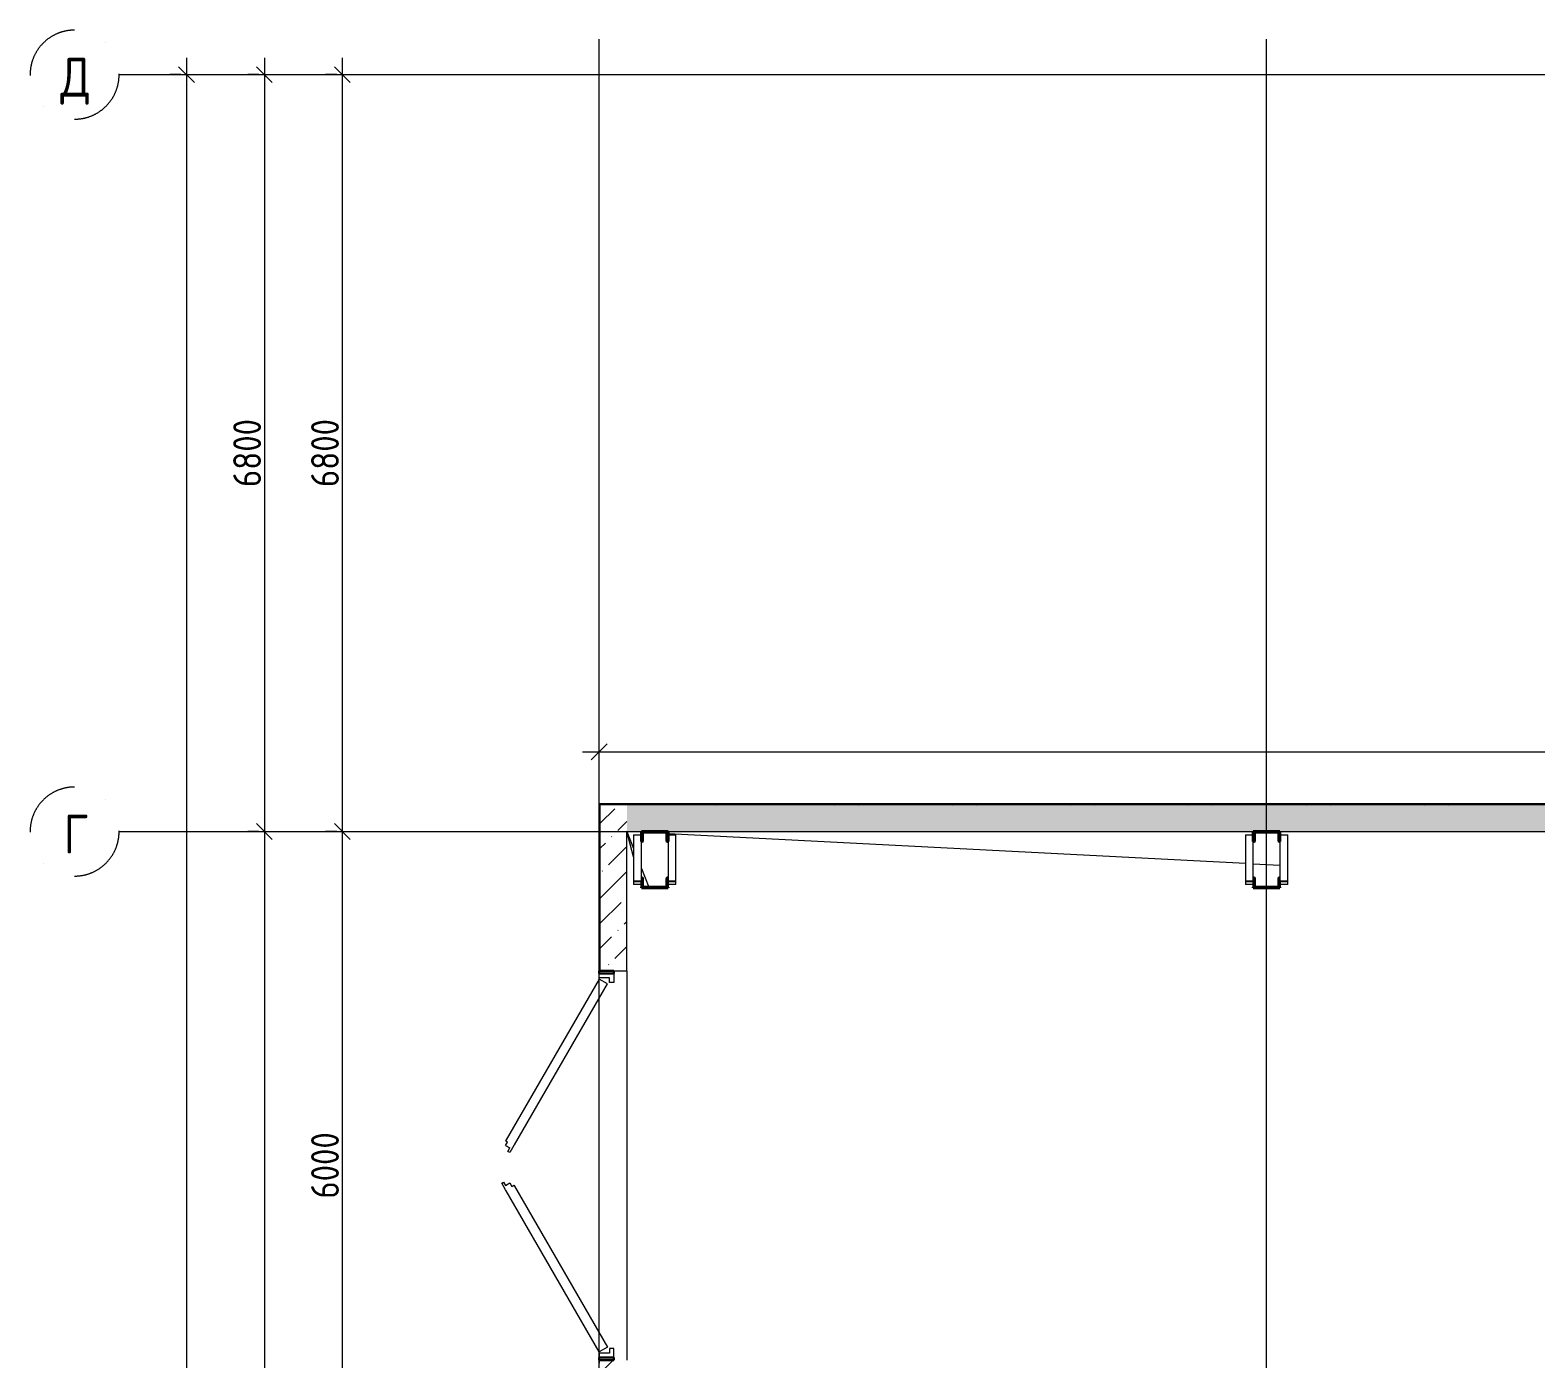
# Model space of a CAD drawing. Header units: millimetres. Extents: x 3292171 to 3365605, y -644412 to -600630.
# Drawn here: x 3292171 to 3305705, y -613411 to -601473 of the extents above; entities that cross this region are included whole.
import ezdxf

# ---------------------------------------------------------------- set-up
doc = ezdxf.new("R2010")
doc.units = ezdxf.units.MM
doc.header["$LTSCALE"] = 0.5
doc.linetypes.add('ADSK_Линия сетки', pattern=[25, 20, -2.5, 0, -2.5])
doc.linetypes.add('штрихпунктирная', pattern=[25.4, 12.7, -6.35, 0, -6.35])
doc.layers.add('A-DOOR', color=7, linetype='Continuous', lineweight=18, true_color=0x7f7f7f)
for name, color, linetype, lineweight in [('Двери', 7, 'Continuous', 18), ('Каркас несущий', 7, 'Continuous', 18), ('Несущие колонны', 7, 'Continuous', 18), ('ОСИ', 115, 'штрихпунктирная', 20), ('Панель', 7, 'Continuous', 18)]:
    doc.layers.add(name, color=color, linetype=linetype, lineweight=lineweight)
doc.styles.add('GOST Common_1', font='GOST_Common.ttf', dxfattribs={"width": 0.9, "height": 250})
doc.dimstyles.new('ADSK_Основной_2_5_мм', dxfattribs={"dimscale": 304.8, "dimtxt": 251.428749, "dimasz": 0.463911, "dimexe": 0.492126, "dimexo": 0.492126, "dimgap": 0.098425, "dimtad": 1, "dimdec": 3, "dimrnd": 0.001, "dimdsep": 46, "dimtxsty": 'GOST Common_1', "dimblk1": 'OBLIQUE', "dimblk2": 'OBLIQUE', "dimsah": 1, "dimcen": 0.09, "dimdle": 0.492126, "dimazin": 2, "dimtfac": 1, "dimtdec": 4, "dimtix": 1, "dimtmove": 0, "dimatfit": 3, "dimfxl": 1, "dimtvp": 1, "dimtolj": 1, "dimtzin": 0, "dimlwd": 20, "dimlwe": 20, "dimarcsym": 2})
doc.dimstyles.new('ADSK_Основной_2_5_мм_1', dxfattribs={"dimscale": 304.8, "dimtxt": 251.428749, "dimasz": 0.463911, "dimexe": 0.492126, "dimexo": 0.492126, "dimgap": 0.098425, "dimtad": 1, "dimdec": 3, "dimrnd": 0.001, "dimdsep": 46, "dimtxsty": 'GOST Common_1', "dimblk1": 'OBLIQUE', "dimblk2": 'OBLIQUE', "dimsah": 1, "dimcen": 0.09, "dimdle": 0.492126, "dimazin": 2, "dimtfac": 1, "dimtdec": 4, "dimtix": 1, "dimtmove": 1, "dimatfit": 3, "dimfxl": 1, "dimtvp": 1, "dimtolj": 1, "dimtzin": 0, "dimlwd": 20, "dimlwe": 20, "dimarcsym": 2})
pattern_1 = [(135, (8972.8, 24000), (-106.066, -106.066), [])]
pattern_2 = [(315, (-8522.2, -24000), (106.066, 106.066), [])]
pattern_3 = [(135, (8972.8, 29500), (-106.066, -106.066), [])]
pattern_4 = [(315, (-8522.2, -29500), (106.066, 106.066), [])]
pattern_5 = [(45, (3327284.68, -617673.39), (84.19025, 308.69666), [396.875, -79.375, 3.353, -76.022])]
pattern_6 = [(45, (3327284.68, -617673.39), (-106.066, 106.066), [])]

# ---------------------------------------------------------------- blocks, each defined once
blk = doc.blocks.new('Ось сетки - Круг_Ø8 мм-6577-004_АР_РД_План_0_000')
at = {"layer": 'ОСИ', "lineweight": 20}
for start, end in [(360, 180), (180, 360)]:
    blk.add_arc((0, 0), 4, start, end, dxfattribs=at)
blk = doc.blocks.new('ADSK_КолоннаНесущая_Швеллер_ПолкаПараллельная_ГОСТ 8240-97 - 24П-V5-004_АР_РД_План_0_000')
at = {"layer": 'Несущие колонны', "lineweight": 9}
h = blk.add_hatch(dxfattribs=at)
h.set_pattern_fill('FP_13', color=256, style=0, pattern_type=2)
h.set_pattern_definition(pattern_1)
h.paths.add_polyline_path([(63, 120), (-27, 120), (-27, -120), (63, -120), (63, -116), (61, -112), (57, -110), (-11, -110), (-19, -107), (-22, -100), (-22, 99), (-19, 107), (-11, 110), (57, 110), (61, 112), (63, 116)], flags=0)
at = {"layer": 'Несущие колонны', "lineweight": 40}
for p, q in [((63, 120), (-27, 120)), ((-27, 120), (-27, -120)), ((-22, -100), (-22, 99)), ((-11, 110), (57, 110)), ((63, 116), (63, 120)), ((-27, -120), (63, -120)), ((57, -110), (-11, -110)), ((63, -120), (63, -116))]:
    blk.add_line(p, q, dxfattribs=at)
for centre, radius, start, end in [((-11, 99), 10.5, 90, 180), ((57, 116), 6, 270, 360), ((-11, -100), 10.5, 180, 270), ((57, -116), 6, 360, 90)]:
    blk.add_arc(centre, radius, start, end, dxfattribs=at)
blk = doc.blocks.new('ADSK_КолоннаНесущая_Швеллер_ПолкаПараллельная_ГОСТ 8240-97 - 24П-V6-004_АР_РД_План_0_000')
at = {"layer": 'Несущие колонны', "lineweight": 9}
h = blk.add_hatch(dxfattribs=at)
h.set_pattern_fill('FP_14', color=256, style=0, pattern_type=2)
h.set_pattern_definition(pattern_2)
h.paths.add_polyline_path([(-27, -120), (63, -120), (63, -116), (61, -112), (57, -110), (-11, -110), (-19, -107), (-22, -100), (-21, 102), (-19, 107), (-11, 110), (57, 110), (61, 112), (63, 116), (63, 120), (-27, 120), (-27, 100)], flags=0)
at = {"layer": 'Несущие колонны', "lineweight": 40}
for p, q in [((-27, -120), (-27, 120)), ((-27, 120), (-21, 120)), ((-22, 99), (-22, -100)), ((57, 110), (-11, 110)), ((63, 120), (63, 116)), ((-21, -120), (-27, -120)), ((-11, -110), (57, -110)), ((63, -116), (63, -120))]:
    blk.add_line(p, q, dxfattribs=at)
for centre, radius, start, end in [((-11, 99), 10.5, 90, 180), ((57, 116), 6, 270, 0), ((-11, -100), 10.5, 180, 270), ((57, -116), 6, 0, 90)]:
    blk.add_arc(centre, radius, start, end, dxfattribs=at)
blk = doc.blocks.new('ADSK_ЭлементКолонны_Уголок_ГОСТ 8509-93 - L 70x5-641669-004_АР_РД_План_0_000')
at = {"layer": 'Каркас несущий'}
for p, q in [((-17875, -8525), (-17810, -8525)), ((-17810, -8554), (-17810, -8525)), ((-17880, -8994), (-17878, -8994)), ((-17875, -8992), (-17875, -8969))]:
    blk.add_line(p, q, dxfattribs=at)
blk.add_ellipse((-17878, -8992), major_axis=(2.7, 0), ratio=0.766044, start_param=4.712389, end_param=6.283185, dxfattribs=at)
blk = doc.blocks.new('ADSK_ЭлементКолонны_Уголок_ГОСТ 8509-93 - L 70x5-642841-004_АР_РД_План_0_000')
at = {"layer": 'Каркас несущий'}
for p, q in [((-17878, -8502), (-17880, -8502)), ((-17880, -8502), (-17880, -8554)), ((-17875, -8545), (-17875, -8504)), ((-17880, -8554), (-17810, -8554)), ((-17880, -8554), (-17880, -8910)), ((-17813, -8551), (-17867, -8551)), ((-17810, -8554), (-17810, -8553)), ((-17810, -8969), (-17810, -8554)), ((-17810, -8969), (-17880, -8969))]:
    blk.add_line(p, q, dxfattribs=at)
for centre, major_axis, start_param, end_param in [((-17878, -8504), (2.7, 0), 0, 1.570796), ((-17867, -8545), (8, 0), 3.141593, 4.712389), ((-17813, -8553), (2.7, 0), 0, 1.570796)]:
    blk.add_ellipse(centre, major_axis=major_axis, ratio=0.75471, start_param=start_param, end_param=end_param, dxfattribs=at)
blk = doc.blocks.new('ADSK_ЭлементКолонны_Уголок_ГОСТ 8509-93 - L 70x5-642911-004_АР_РД_План_0_000')
at = {"layer": 'Каркас несущий'}
for p, q in [((-18190, -8525), (-18125, -8525)), ((-18190, -8525), (-18190, -8554)), ((-18125, -8969), (-18125, -8992)), ((-18122, -8994), (-18120, -8994))]:
    blk.add_line(p, q, dxfattribs=at)
blk.add_ellipse((-18122, -8992), major_axis=(2.7, 0), ratio=0.766044, start_param=3.141593, end_param=4.712389, dxfattribs=at)
blk = doc.blocks.new('ADSK_ЭлементКолонны_Уголок_ГОСТ 8509-93 - L 70x5-642913-004_АР_РД_План_0_000')
at = {"layer": 'Каркас несущий'}
for p, q in [((-18125, -8504), (-18125, -8545)), ((-18120, -8502), (-18122, -8502)), ((-18120, -8554), (-18120, -8502)), ((-18190, -8553), (-18190, -8554)), ((-18190, -8554), (-18120, -8554)), ((-18190, -8554), (-18190, -8969)), ((-18133, -8551), (-18187, -8551)), ((-18120, -8910), (-18120, -8554)), ((-18120, -8969), (-18190, -8969))]:
    blk.add_line(p, q, dxfattribs=at)
for centre, major_axis, start_param, end_param in [((-18122, -8504), (2.7, 0), 1.570796, 3.141593), ((-18187, -8553), (2.7, 0), 1.570796, 3.141593), ((-18133, -8545), (8, 0), 4.712389, 6.283185)]:
    blk.add_ellipse(centre, major_axis=major_axis, ratio=0.75471, start_param=start_param, end_param=end_param, dxfattribs=at)
blk = doc.blocks.new('ADSK_КолоннаНесущая_Швеллер_ПолкаПараллельная_ГОСТ 8240-97 - 24П-V41-004_АР_РД_План_0_000')
at = {"layer": 'Несущие колонны', "lineweight": 9}
h = blk.add_hatch(dxfattribs=at)
h.set_pattern_fill('FP_49', color=256, style=0, pattern_type=2)
h.set_pattern_definition(pattern_3)
h.paths.add_polyline_path([(63, 120), (-27, 120), (-27, -120), (63, -120), (63, -116), (61, -112), (57, -110), (-11, -110), (-19, -107), (-22, -100), (-22, 99), (-19, 107), (-11, 110), (57, 110), (61, 112), (63, 116)], flags=0)
at = {"layer": 'Несущие колонны', "lineweight": 40}
for p, q in [((63, 120), (-27, 120)), ((-27, 120), (-27, -120)), ((-22, -100), (-22, 99)), ((-11, 110), (57, 110)), ((63, 116), (63, 120)), ((-27, -120), (63, -120)), ((57, -110), (-11, -110)), ((63, -120), (63, -116))]:
    blk.add_line(p, q, dxfattribs=at)
for centre, radius, start, end in [((-11, 99), 10.5, 90, 180), ((57, 116), 6, 270, 360), ((-11, -100), 10.5, 180, 270), ((57, -116), 6, 360, 90)]:
    blk.add_arc(centre, radius, start, end, dxfattribs=at)
blk = doc.blocks.new('ADSK_КолоннаНесущая_Швеллер_ПолкаПараллельная_ГОСТ 8240-97 - 24П-V42-004_АР_РД_План_0_000')
at = {"layer": 'Несущие колонны', "lineweight": 9}
h = blk.add_hatch(dxfattribs=at)
h.set_pattern_fill('FP_50', color=256, style=0, pattern_type=2)
h.set_pattern_definition(pattern_4)
h.paths.add_polyline_path([(-27, -120), (63, -120), (63, -116), (61, -112), (57, -110), (-11, -110), (-19, -107), (-22, -100), (-21, 102), (-19, 107), (-11, 110), (57, 110), (61, 112), (63, 116), (63, 120), (-27, 120), (-27, 81)], flags=0)
at = {"layer": 'Несущие колонны', "lineweight": 40}
for p, q in [((-27, -120), (-27, 120)), ((-27, 120), (-21, 120)), ((-22, 99), (-22, -100)), ((57, 110), (-11, 110)), ((63, 120), (63, 116)), ((-21, -120), (-27, -120)), ((-11, -110), (57, -110)), ((63, -116), (63, -120))]:
    blk.add_line(p, q, dxfattribs=at)
for centre, radius, start, end in [((-11, 99), 10.5, 90, 180), ((57, 116), 6, 270, 0), ((-11, -100), 10.5, 180, 270), ((57, -116), 6, 0, 90)]:
    blk.add_arc(centre, radius, start, end, dxfattribs=at)
blk = doc.blocks.new('ADSK_КолоннаНесущая_Швеллер_ПолкаПараллельная_ГОСТ 8240-97 - 24П-V83-004_АР_РД_План_0_000')
at = {"layer": 'Несущие колонны', "lineweight": 9}
h = blk.add_hatch(dxfattribs=at)
h.set_pattern_fill('FP_13', color=256, style=0, pattern_type=2)
h.set_pattern_definition(pattern_1)
h.paths.add_polyline_path([(63, 120), (-27, 120), (-27, -120), (63, -120), (63, -116), (61, -112), (57, -110), (-11, -110), (-19, -107), (-22, -100), (-22, 99), (-19, 107), (-11, 110), (57, 110), (61, 112), (63, 116)], flags=0)
at = {"layer": 'Несущие колонны', "lineweight": 40}
for p, q in [((63, 120), (-27, 120)), ((-27, 120), (-27, -120)), ((-22, -100), (-22, 99)), ((-11, 110), (57, 110)), ((63, 116), (63, 120)), ((-27, -120), (63, -120)), ((57, -110), (-11, -110)), ((63, -120), (63, -116))]:
    blk.add_line(p, q, dxfattribs=at)
for centre, radius, start, end in [((-11, 99), 10.5, 90, 180), ((57, 116), 6, 270, 360), ((-11, -100), 10.5, 180, 270), ((57, -116), 6, 360, 90)]:
    blk.add_arc(centre, radius, start, end, dxfattribs=at)
blk = doc.blocks.new('ADSK_КолоннаНесущая_Швеллер_ПолкаПараллельная_ГОСТ 8240-97 - 24П-V84-004_АР_РД_План_0_000')
at = {"layer": 'Несущие колонны', "lineweight": 9}
h = blk.add_hatch(dxfattribs=at)
h.set_pattern_fill('FP_14', color=256, style=0, pattern_type=2)
h.set_pattern_definition(pattern_2)
h.paths.add_polyline_path([(-27, -120), (63, -120), (63, -116), (61, -112), (57, -110), (-11, -110), (-19, -107), (-22, -100), (-21, 102), (-19, 107), (-11, 110), (57, 110), (61, 112), (63, 116), (63, 120), (-27, 120), (-27, 100)], flags=0)
at = {"layer": 'Несущие колонны', "lineweight": 40}
for p, q in [((-27, -120), (-27, 120)), ((-27, 120), (-21, 120)), ((-22, 99), (-22, -100)), ((57, 110), (-11, 110)), ((63, 120), (63, 116)), ((-21, -120), (-27, -120)), ((-11, -110), (57, -110)), ((63, -116), (63, -120))]:
    blk.add_line(p, q, dxfattribs=at)
for centre, radius, start, end in [((-11, 99), 10.5, 90, 180), ((57, 116), 6, 270, 0), ((-11, -100), 10.5, 180, 270), ((57, -116), 6, 0, 90)]:
    blk.add_arc(centre, radius, start, end, dxfattribs=at)
blk = doc.blocks.new('ADSK_КолоннаНесущая_Швеллер_ПолкаПараллельная_ГОСТ 8240-97 - 24П-V91-004_АР_РД_План_0_000')
at = {"layer": 'Несущие колонны', "lineweight": 9}
h = blk.add_hatch(dxfattribs=at)
h.set_pattern_fill('FP_49', color=256, style=0, pattern_type=2)
h.set_pattern_definition(pattern_3)
h.paths.add_polyline_path([(63, 120), (-27, 120), (-27, -120), (63, -120), (63, -116), (61, -112), (57, -110), (-11, -110), (-19, -107), (-22, -100), (-22, 99), (-19, 107), (-11, 110), (57, 110), (61, 112), (63, 116)], flags=0)
at = {"layer": 'Несущие колонны', "lineweight": 40}
for p, q in [((63, 120), (-27, 120)), ((-27, 120), (-27, -120)), ((-22, -100), (-22, 99)), ((-11, 110), (57, 110)), ((63, 116), (63, 120)), ((-27, -120), (63, -120)), ((57, -110), (-11, -110)), ((63, -120), (63, -116))]:
    blk.add_line(p, q, dxfattribs=at)
for centre, radius, start, end in [((-11, 99), 10.5, 90, 180), ((57, 116), 6, 270, 360), ((-11, -100), 10.5, 180, 270), ((57, -116), 6, 360, 90)]:
    blk.add_arc(centre, radius, start, end, dxfattribs=at)
blk = doc.blocks.new('ADSK_КолоннаНесущая_Швеллер_ПолкаПараллельная_ГОСТ 8240-97 - 24П-V92-004_АР_РД_План_0_000')
at = {"layer": 'Несущие колонны', "lineweight": 9}
h = blk.add_hatch(dxfattribs=at)
h.set_pattern_fill('FP_50', color=256, style=0, pattern_type=2)
h.set_pattern_definition(pattern_4)
h.paths.add_polyline_path([(-27, -120), (63, -120), (63, -116), (61, -112), (57, -110), (-11, -110), (-19, -107), (-22, -100), (-21, 102), (-19, 107), (-11, 110), (57, 110), (61, 112), (63, 116), (63, 120), (-27, 120), (-27, 81)], flags=0)
at = {"layer": 'Несущие колонны', "lineweight": 40}
for p, q in [((-27, -120), (-27, 120)), ((-27, 120), (-21, 120)), ((-22, 99), (-22, -100)), ((57, 110), (-11, 110)), ((63, 120), (63, 116)), ((-21, -120), (-27, -120)), ((-11, -110), (57, -110)), ((63, -116), (63, -120))]:
    blk.add_line(p, q, dxfattribs=at)
for centre, radius, start, end in [((-11, 99), 10.5, 90, 180), ((57, 116), 6, 270, 0), ((-11, -100), 10.5, 180, 270), ((57, -116), 6, 0, 90)]:
    blk.add_arc(centre, radius, start, end, dxfattribs=at)
blk = doc.blocks.new('Ворота противопожарные распашные ВПР-ОГНЕДЕКОР-60К с калиткой - ВПР-ОГНЕДЕКОР-60К_ ПТ_ проем 3500х3500_ калитка-1726553-004_АР_РД_План_0_000')
at = {"layer": 'Двери', "lineweight": 30}
for p, q in [((-1725, 125), (-1750, 125)), ((-1750, 125), (-1750, -7)), ((-1725, -7), (-1725, 125)), ((1750, 125), (1725, 125)), ((1725, 125), (1725, -7)), ((1750, -7), (1750, 125)), ((-1750, -7), (-1725, -7)), ((1725, -7), (1750, -7))]:
    blk.add_line(p, q, dxfattribs=at)
at = {"layer": 'Панель', "lineweight": 18}
for p, q in [((-1675, 125), (-229, 960)), ((-229, 960), (-220, 965)), ((-220, 965), (-159, 1000)), ((-149, 983), (-180, 965)), ((-180, 965), (-157, 926)), ((-159, 1000), (-149, 983)), ((180, 965), (157, 926)), ((180, 965), (210, 948)), ((210, 948), (220, 965)), ((229, 960), (220, 965)), ((1675, 125), (229, 960)), ((-186, 886), (-1633, 51)), ((-157, 926), (-188, 909)), ((-188, 909), (-178, 891)), ((-178, 891), (-186, 886)), ((117, 926), (127, 944)), ((178, 891), (117, 926)), ((127, 944), (157, 926)), ((178, 891), (186, 886)), ((186, 886), (1632, 51)), ((-1750, 125), (-1775, 125)), ((-1750, -7), (-1750, 125)), ((-1729, 94), (-1730, 97)), ((-1685, 125), (-1725, 125)), ((-1725, 125), (-1725, -7)), ((-1685, 33), (-1685, 125)), ((-1645, 33), (-1685, 33)), ((-1633, 51), (-1675, 125)), ((-1645, -7), (-1645, 33)), ((1632, 51), (1675, 125)), ((1645, 33), (1685, 33)), ((1645, -7), (1645, 33)), ((1685, 125), (1725, 125)), ((1685, 33), (1685, 125)), ((1725, 125), (1725, -7)), ((1729, 94), (1730, 97)), ((1750, 125), (1775, 125)), ((1750, -7), (1750, 125)), ((-1725, -7), (-1645, -7)), ((1725, -7), (1645, -7))]:
    blk.add_line(p, q, dxfattribs=at)
blk = doc.blocks.new('_Oblique')
at = {"color": 0, "linetype": 'ByBlock', "lineweight": -2}
blk.add_line((-0.5, -0.5), (0.5, 0.5), dxfattribs=at)
blk = doc.blocks.new('*D2486')
at = {"layer": 'A-DOOR', "color": 0, "lineweight": 20, "transparency": 16777216}
for p, q in [((3294976, -601723), (3294976, -608823)), ((3294926, -601873), (3294826, -601873)), ((3294926, -608673), (3294826, -608673))]:
    blk.add_line(p, q, dxfattribs=at)
at = {"layer": 'Defpoints', "color": 0, "lineweight": 15, "transparency": 16777216}
for p in [(3295076, -601873), (3294976, -608673), (3295076, -608673)]:
    blk.add_point(p, dxfattribs=at)
at = {"layer": 'A-DOOR', "color": 0, "lineweight": 20, "transparency": 16777216, "xscale": 141.4, "yscale": 141.4, "zscale": 141.4}
for p, rotation in [((3294976, -601873), 90), ((3294976, -608673), 270)]:
    blk.add_blockref('_Oblique', p, dxfattribs=dict(at, rotation=rotation))
at = {"layer": 'A-DOOR', "color": 0, "lineweight": 20, "transparency": 16777216, "insert": (3294821, -605273), "char_height": 250, "width": 756.84, "attachment_point": 5, "rotation": 90, "style": 'GOST Common_1'}
blk.add_mtext('\\A1;6800', dxfattribs=at)
blk = doc.blocks.new('*D2487')
at = {"layer": 'A-DOOR', "color": 0, "lineweight": 20, "transparency": 16777216}
for p, q in [((3294976, -608523), (3294976, -614823)), ((3294926, -608673), (3294826, -608673)), ((3294926, -614673), (3294826, -614673))]:
    blk.add_line(p, q, dxfattribs=at)
at = {"layer": 'Defpoints', "color": 0, "lineweight": 15, "transparency": 16777216}
for p in [(3295076, -608673), (3294976, -614673), (3295076, -614673)]:
    blk.add_point(p, dxfattribs=at)
at = {"layer": 'A-DOOR', "color": 0, "lineweight": 20, "transparency": 16777216, "xscale": 141.4, "yscale": 141.4, "zscale": 141.4}
for p, rotation in [((3294976, -608673), 90), ((3294976, -614673), 270)]:
    blk.add_blockref('_Oblique', p, dxfattribs=dict(at, rotation=rotation))
at = {"layer": 'A-DOOR', "color": 0, "lineweight": 20, "transparency": 16777216, "insert": (3294821, -611673), "char_height": 250, "width": 756.84, "attachment_point": 5, "rotation": 90, "style": 'GOST Common_1'}
blk.add_mtext('\\A1;6000', dxfattribs=at)
blk = doc.blocks.new('*D2493')
at = {"layer": 'A-DOOR', "color": 0, "lineweight": 20, "transparency": 16777216}
for p, q in [((3294276, -601723), (3294276, -608823)), ((3294226, -601873), (3294126, -601873)), ((3294226, -608673), (3294126, -608673))]:
    blk.add_line(p, q, dxfattribs=at)
at = {"layer": 'Defpoints', "color": 0, "lineweight": 15, "transparency": 16777216}
for p in [(3294376, -601873), (3294276, -608673), (3294376, -608673)]:
    blk.add_point(p, dxfattribs=at)
at = {"layer": 'A-DOOR', "color": 0, "lineweight": 20, "transparency": 16777216, "xscale": 141.4, "yscale": 141.4, "zscale": 141.4}
for p, rotation in [((3294276, -601873), 90), ((3294276, -608673), 270)]:
    blk.add_blockref('_Oblique', p, dxfattribs=dict(at, rotation=rotation))
at = {"layer": 'A-DOOR', "color": 0, "lineweight": 20, "transparency": 16777216, "insert": (3294121, -605273), "char_height": 250, "width": 756.84, "attachment_point": 5, "rotation": 90, "style": 'GOST Common_1'}
blk.add_mtext('\\A1;6800', dxfattribs=at)
blk = doc.blocks.new('*D2494')
at = {"layer": 'A-DOOR', "color": 0, "lineweight": 20, "transparency": 16777216}
for p, q in [((3294276, -608523), (3294276, -626823)), ((3294226, -608673), (3294126, -608673)), ((3294226, -626673), (3294126, -626673))]:
    blk.add_line(p, q, dxfattribs=at)
at = {"layer": 'Defpoints', "color": 0, "lineweight": 15, "transparency": 16777216}
for p in [(3294376, -608673), (3294276, -626673), (3294376, -626673)]:
    blk.add_point(p, dxfattribs=at)
at = {"layer": 'A-DOOR', "color": 0, "lineweight": 20, "transparency": 16777216, "xscale": 141.4, "yscale": 141.4, "zscale": 141.4}
for p, rotation in [((3294276, -608673), 90), ((3294276, -626673), 270)]:
    blk.add_blockref('_Oblique', p, dxfattribs=dict(at, rotation=rotation))
at = {"layer": 'A-DOOR', "color": 0, "lineweight": 20, "transparency": 16777216, "insert": (3294121, -617673), "char_height": 250, "width": 889.8, "attachment_point": 5, "rotation": 90, "style": 'GOST Common_1'}
blk.add_mtext('\\A1;18000', dxfattribs=at)
blk = doc.blocks.new('*D2496')
at = {"layer": 'A-DOOR', "color": 0, "lineweight": 20, "transparency": 16777216}
for p, q in [((3293576, -601723), (3293576, -619606)), ((3293526, -601873), (3293426, -601873)), ((3293576, -640073), (3293576, -620409)), ((3293526, -639923), (3293426, -639923))]:
    blk.add_line(p, q, dxfattribs=at)
at = {"layer": 'Defpoints', "color": 0, "lineweight": 15, "transparency": 16777216}
for p in [(3293676, -601873), (3293576, -639923), (3293676, -639923)]:
    blk.add_point(p, dxfattribs=at)
at = {"layer": 'A-DOOR', "color": 0, "lineweight": 20, "transparency": 16777216, "xscale": 141.4, "yscale": 141.4, "zscale": 141.4}
for p, rotation in [((3293576, -601873), 90), ((3293576, -639923), 270)]:
    blk.add_blockref('_Oblique', p, dxfattribs=dict(at, rotation=rotation))
at = {"layer": 'A-DOOR', "color": 0, "lineweight": 20, "transparency": 16777216, "insert": (3293219, -620480), "char_height": 250, "width": 946.05, "attachment_point": 1, "rotation": 90, "line_spacing_factor": 1.022761, "style": 'GOST Common_1'}
blk.add_mtext('\\A1;38050', dxfattribs=at)
blk = doc.blocks.new('*D2497')
at = {"layer": 'A-DOOR', "color": 0, "lineweight": 20, "transparency": 16777216}
for p, q in [((3297285, -608273), (3297285, -607807)), ((3297135, -607957), (3321895, -607957)), ((3321745, -608007), (3321745, -608107))]:
    blk.add_line(p, q, dxfattribs=at)
at = {"layer": 'Defpoints', "color": 0, "lineweight": 15, "transparency": 16777216}
for p in [(3321745, -607857), (3321745, -607957), (3297285, -608423)]:
    blk.add_point(p, dxfattribs=at)
at = {"layer": 'A-DOOR', "color": 0, "lineweight": 20, "transparency": 16777216, "xscale": 141.4, "yscale": 141.4, "zscale": 141.4, "rotation": 180}
blk.add_blockref('_Oblique', (3297285, -607957), dxfattribs=at)
at = {"layer": 'A-DOOR', "color": 0, "lineweight": 20, "transparency": 16777216, "xscale": 141.4, "yscale": 141.4, "zscale": 141.4}
blk.add_blockref('_Oblique', (3321745, -607957), dxfattribs=at)
at = {"layer": 'A-DOOR', "color": 0, "lineweight": 20, "transparency": 16777216, "insert": (3309515, -607802), "char_height": 250, "width": 997.19, "attachment_point": 5, "style": 'GOST Common_1'}
blk.add_mtext('\\A1;24460', dxfattribs=at)

msp = doc.modelspace()

# ---------------------------------------------------------------- hatches: boundary and pattern name
at = {"layer": 'A-DOOR', "lineweight": 9, "true_color": 0x636466}
h = msp.add_hatch(dxfattribs=at)
h.set_pattern_fill('FP_52', color=251, style=0, pattern_type=2)
h.set_pattern_definition(pattern_6)
h.paths.add_polyline_path([(3297294.6806, -614673.3913), (3297294.6806, -613423.3913), (3297284.6806, -613423.3913), (3297284.6806, -614673.3913)], flags=0)
h.paths.add_polyline_path([(3297284.6806, -609923.3913), (3297294.6806, -609923.3913), (3297294.6806, -608423.3913), (3297284.6806, -608423.3913), (3297284.6806, -609310.9505)], flags=0)
h = msp.add_hatch(dxfattribs=at)
h.set_pattern_fill('FP_52', color=251, style=0, pattern_type=2)
h.set_pattern_definition(pattern_6)
h.paths.add_polyline_path([(3357094.6806, -608433.3913), (3357094.6806, -608423.3913), (3338344.6806, -608423.3913), (3338344.6806, -608433.3913), (3356900.8899, -608433.3913)], flags=0)
h.paths.add_polyline_path([(3338194.6806, -608433.3913), (3338194.6806, -608423.3913), (3331659.6806, -608423.3913), (3331659.6806, -608433.3913), (3334975.8371, -608433.3913)], flags=0)
h.paths.add_polyline_path([(3329759.6806, -608433.3913), (3331149.6806, -608433.3913), (3331149.6806, -608423.3913), (3329759.6806, -608423.3913)], flags=0)
h.paths.add_polyline_path([(3328129.6806, -608433.3913), (3328719.6806, -608433.3913), (3328719.6806, -608423.3913), (3328129.6806, -608423.3913)], flags=0)
h.paths.add_polyline_path([(3327349.6806, -608433.3913), (3327349.6806, -608423.3913), (3323849.6806, -608423.3913), (3323849.6806, -608433.3913), (3326205.816, -608433.3913)], flags=0)
h.paths.add_polyline_path([(3322869.6806, -608433.3913), (3322869.6806, -608423.3913), (3321994.6806, -608423.3913), (3321994.6806, -608433.3913)], flags=0)
h.paths.add_polyline_path([(3321754.6806, -608433.3913), (3321754.6806, -608423.3913), (3297294.6806, -608423.3913), (3297294.6806, -608433.3913), (3317435.7949, -608433.3913)], flags=0)
h = msp.add_hatch(dxfattribs=at)
h.set_pattern_fill('FP_51', color=251, style=0, pattern_type=2)
h.set_pattern_definition(pattern_5)
h.paths.add_polyline_path([(3297294.6806, -614673.3913), (3297534.6806, -614673.3913), (3297534.6806, -613423.3913), (3297294.6806, -613423.3913), (3297294.6806, -614573.8913)], flags=0)
h.paths.add_polyline_path([(3297534.6806, -609923.3913), (3297534.6806, -608433.3913), (3297294.6806, -608433.3913), (3297294.6806, -609923.3913)], flags=0)
h = msp.add_hatch(dxfattribs=at)
h.set_pattern_fill('FP_51', color=251, style=0, pattern_type=2)
h.set_pattern_definition(pattern_5)
h.paths.add_polyline_path([(3356884.1806, -608673.3913), (3357094.6806, -608673.3913), (3357094.6806, -608433.3913), (3329759.6806, -608433.3913), (3329759.6806, -608673.3913), (3356685.1806, -608673.3913)], flags=0)
h.paths.add_polyline_path([(3327176.8592, -608673.3913), (3327349.6806, -608673.3913), (3327349.6806, -608433.3913), (3323849.6806, -608433.3913), (3323849.6806, -608673.3913), (3327174.6806, -608673.3913)], flags=0)
h.paths.add_polyline_path([(3328719.6806, -608673.3913), (3328719.6806, -608433.3913), (3328129.6806, -608433.3913), (3328129.6806, -608673.3913)], flags=0)
h.paths.add_polyline_path([(3322869.6806, -608673.3913), (3322869.6806, -608433.3913), (3297534.6806, -608433.3913), (3297534.6806, -608673.3913), (3321820.8054, -608673.3913)], flags=0)

# ---------------------------------------------------------------- linework, layer by layer
at = {"layer": 'A-DOOR', "color": 251, "linetype": 'ADSK_Линия сетки', "true_color": 0x636466}
for p, q in [((3297284.6806, -643612.0086), (3297284.6806, -601555.4033)), ((3297284.6806, -643612.0086), (3297284.6806, -601555.4033)), ((3303284.6806, -643612.0086), (3303284.6806, -601555.4033)), ((3303284.6806, -643612.0086), (3303284.6806, -601555.4033)), ((3292970.5006, -601873.3913), (3363853.491, -601873.3913)), ((3292970.5006, -601873.3913), (3363853.491, -601873.3913)), ((3292970.5006, -608673.3913), (3363853.491, -608673.3913))]:
    msp.add_line(p, q, dxfattribs=at)
at = {"layer": 'A-DOOR', "color": 251, "lineweight": 18, "true_color": 0x636466}
for p, q in [((3321744.6806, -608423.3913), (3297284.6806, -608423.3913)), ((3297284.6806, -608423.3913), (3297284.6806, -609923.3913)), ((3297284.6806, -609923.3913), (3297294.6806, -609923.3913))]:
    msp.add_line(p, q, dxfattribs=at)
at = {"layer": 'A-DOOR', "color": 251, "true_color": 0x636466}
for p, q in [((3321754.6806, -608433.3913), (3297294.6806, -608433.3913)), ((3297294.6806, -609923.3913), (3297294.6806, -608433.3913)), ((3297534.6806, -608673.3913), (3297664.6806, -608673.3913)), ((3297534.6806, -609923.3913), (3297534.6806, -608673.3913)), ((3297594.6806, -608901.3294), (3297534.6806, -608673.3913)), ((3297534.6806, -608673.3913), (3297594.6806, -608826.6255)), ((3297662.9497, -608680.039), (3297534.6806, -608673.3913)), ((3297894.6806, -608692.0489), (3297680.4602, -608680.9465)), ((3297904.6806, -608673.3913), (3303164.6806, -608673.3913)), ((3303094.6806, -608961.5476), (3297909.6806, -608692.8263)), ((3303404.6806, -608673.3913), (3309164.6806, -608673.3913)), ((3297664.6806, -609005.3987), (3297730.2244, -609172.7913)), ((3303404.6806, -608977.6139), (3303164.6806, -608965.1755)), ((3297284.6806, -613398.3913), (3297284.6806, -609948.3913)), ((3297294.6806, -609923.3913), (3297534.6806, -609923.3913)), ((3297534.6806, -609923.3913), (3297534.6806, -613423.3913))]:
    msp.add_line(p, q, dxfattribs=at)

# ---------------------------------------------------------------- block references
at = {"layer": 'A-DOOR', "color": 251, "lineweight": 20, "true_color": 0x636466, "xscale": 99.99999999999993, "yscale": 99.99999999999993, "zscale": 99.99999999999993, "rotation": 269.9999999999994}
for p in [(3292570.5006, -601873.3913), (3292570.5006, -601873.3913), (3292570.5006, -608673.3913)]:
    msp.add_blockref('Ось сетки - Круг_Ø8 мм-6577-004_АР_РД_План_0_000', p, dxfattribs=at)
at = {"layer": 'A-DOOR', "color": 251, "true_color": 0x636466}
for name, p, rotation in [('ADSK_ЭлементКолонны_Уголок_ГОСТ 8509-93 - L 70x5-641669-004_АР_РД_План_0_000', (3279784.6806, -617673.3913), 180), ('ADSK_ЭлементКолонны_Уголок_ГОСТ 8509-93 - L 70x5-641669-004_АР_РД_План_0_000', (3279784.6806, -617673.3913), 180), ('ADSK_ЭлементКолонны_Уголок_ГОСТ 8509-93 - L 70x5-642841-004_АР_РД_План_0_000', (3279784.6806, -617673.3913), 180), ('ADSK_ЭлементКолонны_Уголок_ГОСТ 8509-93 - L 70x5-642841-004_АР_РД_План_0_000', (3279784.6806, -617673.3913), 180), ('ADSK_КолоннаНесущая_Швеллер_ПолкаПараллельная_ГОСТ 8240-97 - 24П-V41-004_АР_РД_План_0_000', (3297784.6806, -608700.5913), 269.9999999999993), ('ADSK_КолоннаНесущая_Швеллер_ПолкаПараллельная_ГОСТ 8240-97 - 24П-V91-004_АР_РД_План_0_000', (3297784.6806, -608700.5913), 269.9999999999993), ('ADSK_ЭлементКолонны_Уголок_ГОСТ 8509-93 - L 70x5-642911-004_АР_РД_План_0_000', (3279784.6806, -617673.3913), 180), ('ADSK_ЭлементКолонны_Уголок_ГОСТ 8509-93 - L 70x5-642911-004_АР_РД_План_0_000', (3279784.6806, -617673.3913), 180), ('ADSK_ЭлементКолонны_Уголок_ГОСТ 8509-93 - L 70x5-642913-004_АР_РД_План_0_000', (3279784.6806, -617673.3913), 180), ('ADSK_ЭлементКолонны_Уголок_ГОСТ 8509-93 - L 70x5-642913-004_АР_РД_План_0_000', (3279784.6806, -617673.3913), 180), ('ADSK_ЭлементКолонны_Уголок_ГОСТ 8509-93 - L 70x5-641669-004_АР_РД_План_0_000', (3285284.6806, -617673.3913), 180), ('ADSK_ЭлементКолонны_Уголок_ГОСТ 8509-93 - L 70x5-641669-004_АР_РД_План_0_000', (3285284.6806, -617673.3913), 180), ('ADSK_ЭлементКолонны_Уголок_ГОСТ 8509-93 - L 70x5-642841-004_АР_РД_План_0_000', (3285284.6806, -617673.3913), 180), ('ADSK_ЭлементКолонны_Уголок_ГОСТ 8509-93 - L 70x5-642841-004_АР_РД_План_0_000', (3285284.6806, -617673.3913), 180), ('ADSK_КолоннаНесущая_Швеллер_ПолкаПараллельная_ГОСТ 8240-97 - 24П-V5-004_АР_РД_План_0_000', (3303284.6806, -608700.5913), 269.9999999999993), ('ADSK_КолоннаНесущая_Швеллер_ПолкаПараллельная_ГОСТ 8240-97 - 24П-V83-004_АР_РД_План_0_000', (3303284.6806, -608700.5913), 269.9999999999993), ('ADSK_ЭлементКолонны_Уголок_ГОСТ 8509-93 - L 70x5-642911-004_АР_РД_План_0_000', (3285284.6806, -617673.3913), 180), ('ADSK_ЭлементКолонны_Уголок_ГОСТ 8509-93 - L 70x5-642911-004_АР_РД_План_0_000', (3285284.6806, -617673.3913), 180), ('ADSK_ЭлементКолонны_Уголок_ГОСТ 8509-93 - L 70x5-642913-004_АР_РД_План_0_000', (3285284.6806, -617673.3913), 180), ('ADSK_ЭлементКолонны_Уголок_ГОСТ 8509-93 - L 70x5-642913-004_АР_РД_План_0_000', (3285284.6806, -617673.3913), 180), ('ADSK_КолоннаНесущая_Швеллер_ПолкаПараллельная_ГОСТ 8240-97 - 24П-V42-004_АР_РД_План_0_000', (3297784.6806, -609151.1913), 89.99999999999886), ('ADSK_КолоннаНесущая_Швеллер_ПолкаПараллельная_ГОСТ 8240-97 - 24П-V92-004_АР_РД_План_0_000', (3297784.6806, -609151.1913), 89.99999999999886), ('ADSK_КолоннаНесущая_Швеллер_ПолкаПараллельная_ГОСТ 8240-97 - 24П-V6-004_АР_РД_План_0_000', (3303284.6806, -609151.1913), 89.99999999999886), ('ADSK_КолоннаНесущая_Швеллер_ПолкаПараллельная_ГОСТ 8240-97 - 24П-V84-004_АР_РД_План_0_000', (3303284.6806, -609151.1913), 89.99999999999886), ('Ворота противопожарные распашные ВПР-ОГНЕДЕКОР-60К с калиткой - ВПР-ОГНЕДЕКОР-60К_ ПТ_ проем 3500х3500_ калитка-1726553-004_АР_РД_План_0_000', (3297409.6806, -611673.3913), 89.99999999999991)]:
    msp.add_blockref(name, p, dxfattribs=dict(at, rotation=rotation))

# ---------------------------------------------------------------- texts
at = {"layer": 'A-DOOR', "color": 251, "true_color": 0x636466, "char_height": 350, "attachment_point": 1, "style": 'GOST Common_1'}
for s, insert, width in [('\\fGOST Common|b0|i0|c204|p34|;\\W.9;Д', (3292442.3277, -601720.8043), 346.329), ('\\fGOST Common|b0|i0|c204|p34|;\\W.9;Д', (3292442.3277, -601720.8043), 346.329), ('\\fGOST Common|b0|i0|c204|p34|;\\W.9;Г', (3292472.0277, -608520.8043), 274.177125)]:
    msp.add_mtext(s, dxfattribs=dict(at, insert=insert, width=width))

# ---------------------------------------------------------------- dimensions: what is measured, and where the dimension line sits
at = {"layer": 'A-DOOR', "color": 251, "lineweight": 20, "true_color": 0x636466}
dim = msp.add_linear_dim(base=(3293575.7315, -639923.3913), p1=(3293675.7164, -601873.3913), p2=(3293675.7164, -639923.3913), angle=90, dimstyle='ADSK_Основной_2_5_мм_1', override={"dimpost": '<>', "dimfxl": 38050}, dxfattribs=at)
dim.commit()
dim.dimension.update_dxf_attribs({"geometry": '*D2496', "text_midpoint": (3293385.6911, -620007.4183), "dimtype": 160, "text_rotation": 90})
for base, p1, p2, override, picture, middle in [((3294275.7315, -608673.3913), (3294375.7164, -601873.3913), (3294375.7164, -608673.3913), {"dimpost": '<>', "dimfxl": 6800}, '*D2493', (3294120.7315, -605273.3913)), ((3294975.7315, -608673.3913), (3295075.7164, -601873.3913), (3295075.7164, -608673.3913), {"dimpost": '<>', "dimfxl": 6800}, '*D2486', (3294820.7315, -605273.3913)), ((3294275.7315, -626673.3913), (3294375.7164, -608673.3913), (3294375.7164, -626673.3913), {"dimpost": '<>', "dimfxl": 18000}, '*D2494', (3294120.7315, -617673.3913)), ((3294975.7315, -614673.3913), (3295075.7164, -608673.3913), (3295075.7164, -614673.3913), {"dimpost": '<>', "dimfxl": 6000}, '*D2487', (3294820.7315, -611673.3913))]:
    dim = msp.add_linear_dim(base=base, p1=p1, p2=p2, angle=90, dimstyle='ADSK_Основной_2_5_мм', override=override, dxfattribs=at)
    dim.commit()
    dim.dimension.update_dxf_attribs({"geometry": picture, "text_midpoint": middle})
dim = msp.add_linear_dim(base=(3321744.6806, -607956.6847), p1=(3297284.6806, -608423.3913), p2=(3321744.6806, -607856.6998), dimstyle='ADSK_Основной_2_5_мм', override={"dimpost": '<>', "dimfxl": 24466.563699}, dxfattribs=at)
dim.commit()
dim.dimension.update_dxf_attribs({"geometry": '*D2497', "text_midpoint": (3309514.6806, -607801.6847)})

doc.saveas('drawing.dxf')
